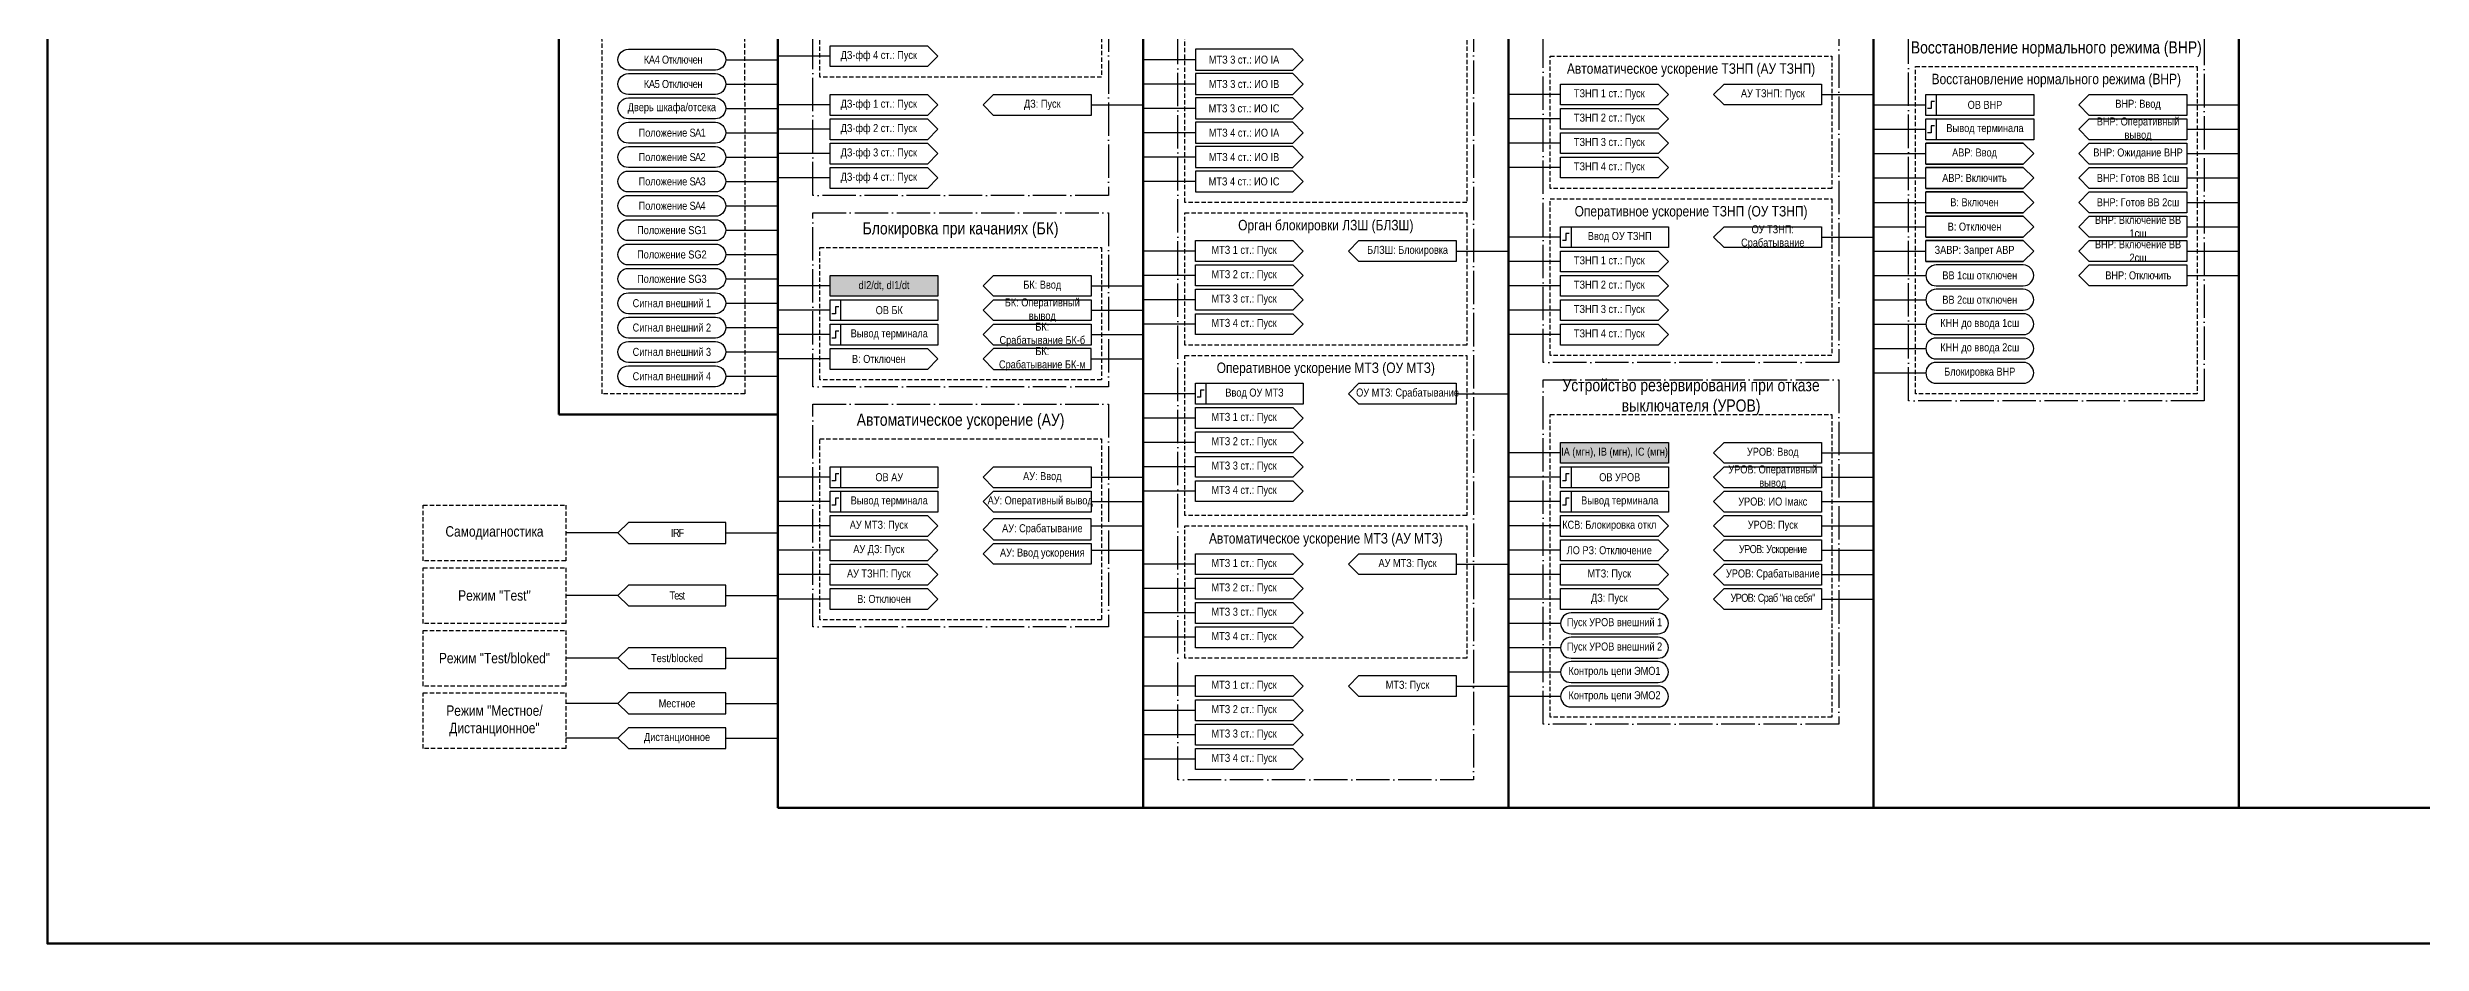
# Model space of a CAD drawing. Header units: millimetres. Extents: x 0 to 1150, y 0 to 1104.
# Drawn here: x 0 to 682, y 0 to 258 of the extents above; entities that cross this region are included whole.
import ezdxf

# ---------------------------------------------------------------- set-up
doc = ezdxf.new("R2010")
doc.units = ezdxf.units.MM
doc.linetypes.add('ACAD_ISO04W100', pattern=[30, 24, -3, 0, -3])
doc.linetypes.add('штриховая2', pattern=[0.375, 0.25, -0.125])
doc.layers.add('TEXT', color=7, linetype='Continuous', lineweight=25)
doc.styles.add('2.3_GOST_RD', font='ARIALN.TTF', dxfattribs={"height": 2.3})
doc.styles.add('2.5_Gost_RD', font='ARIALN.TTF', dxfattribs={"height": 2.5})
doc.styles.add('3.5_Gost_RD', font='ARIALN.TTF', dxfattribs={"height": 3.5})

msp = doc.modelspace()

# ---------------------------------------------------------------- hatches: boundary and pattern name
at = {"ltscale": 100, "true_color": 0xf7941d}
h = msp.add_hatch(color=30, dxfattribs=at)
h.dxf.hatch_style = 1
h.paths.add_polyline_path([(225, 192), (256, 192), (256, 186), (225, 186)])
h = msp.add_hatch(color=30, dxfattribs=at)
h.dxf.hatch_style = 1
h.paths.add_polyline_path([(435, 144), (466, 144), (466, 138), (435, 138)])

# ---------------------------------------------------------------- linework, layer by layer
at = {"lineweight": 100, "ltscale": 100}
for p, q in [((210, 1009), (210, 39)), ((315, 1009), (315, 39)), ((420, 1009), (420, 39)), ((525, 1009), (525, 39)), ((630, 1009), (630, 39)), ((147, 731), (147, 152)), ((147, 152), (210, 152)), ((210, 39), (945, 39))]:
    msp.add_line(p, q, dxfattribs=at)
at = {"ltscale": 100}
for p, q in [((195, 254), (210, 254)), ((225, 255), (210, 255)), ((330, 254), (315, 254)), ((195, 247), (210, 247)), ((330, 247), (315, 247)), ((195, 240), (210, 240)), ((225, 241), (210, 241)), ((300, 241), (315, 241)), ((330, 240), (315, 240)), ((435, 244), (420, 244)), ((510, 244), (525, 244)), ((525, 241), (540, 241)), ((615, 241), (630, 241)), ((195, 233), (210, 233)), ((225, 234), (210, 234)), ((330, 233), (315, 233)), ((435, 237), (420, 237)), ((525, 234), (540, 234)), ((615, 234), (630, 234)), ((195, 226), (210, 226)), ((225, 227), (210, 227)), ((330, 226), (315, 226)), ((435, 230), (420, 230)), ((525, 227), (540, 227)), ((615, 227), (630, 227)), ((195, 219), (210, 219)), ((225, 220), (210, 220)), ((330, 219), (315, 219)), ((435, 223), (420, 223)), ((525, 220), (540, 220)), ((615, 220), (630, 220)), ((195, 212), (210, 212)), ((525, 213), (540, 213)), ((615, 213), (630, 213)), ((195, 205), (210, 205)), ((525, 206), (540, 206)), ((615, 206), (630, 206)), ((195, 198), (210, 198)), ((330, 199), (315, 199)), ((405, 199), (420, 199)), ((435, 203), (420, 203)), ((510, 203), (525, 203)), ((525, 199), (540, 199)), ((615, 199), (630, 199)), ((330, 192), (315, 192)), ((435, 196), (420, 196)), ((525, 192), (540, 192)), ((615, 192), (630, 192)), ((195, 191), (210, 191)), ((225, 189), (210, 189)), ((300, 189), (315, 189)), ((330, 185), (315, 185)), ((435, 189), (420, 189)), ((525, 185), (540, 185)), ((195, 184), (210, 184)), ((225, 182), (210, 182)), ((300, 182), (315, 182)), ((330, 178), (315, 178)), ((435, 182), (420, 182)), ((525, 178), (540, 178)), ((195, 177), (210, 177)), ((225, 175), (210, 175)), ((300, 175), (315, 175)), ((435, 175), (420, 175)), ((525, 171), (540, 171)), ((195, 170), (210, 170)), ((225, 168), (210, 168)), ((300, 168), (315, 168)), ((525, 164), (540, 164)), ((195, 163), (210, 163)), ((330, 158), (315, 158)), ((405, 158), (420, 158)), ((330, 151), (315, 151)), ((330, 144), (315, 144)), ((330, 137), (315, 137)), ((435, 141), (420, 141)), ((510, 141), (525, 141)), ((225, 134), (210, 134)), ((300, 134), (315, 134)), ((330, 130), (315, 130)), ((435, 134), (420, 134)), ((510, 134), (525, 134)), ((225, 127), (210, 127)), ((300, 127), (315, 127)), ((435, 127), (420, 127)), ((510, 127), (525, 127)), ((195, 118), (210, 118)), ((225, 120), (210, 120)), ((300, 120), (315, 120)), ((435, 120), (420, 120)), ((510, 120), (525, 120)), ((225, 113), (210, 113)), ((300, 113), (315, 113)), ((435, 113), (420, 113)), ((510, 113), (525, 113)), ((225, 106), (210, 106)), ((330, 109), (315, 109)), ((405, 109), (420, 109)), ((435, 106), (420, 106)), ((510, 106), (525, 106)), ((195, 100), (210, 100)), ((225, 99), (210, 99)), ((330, 102), (315, 102)), ((435, 99), (420, 99)), ((510, 99), (525, 99)), ((330, 95), (315, 95)), ((435, 92), (420, 92)), ((195, 82), (210, 82)), ((330, 88), (315, 88)), ((435, 85), (420, 85)), ((435, 78), (420, 78)), ((195, 69), (210, 69)), ((330, 74), (315, 74)), ((405, 74), (420, 74)), ((435, 71), (420, 71)), ((330, 67), (315, 67)), ((195, 59), (210, 59)), ((330, 60), (315, 60)), ((330, 53), (315, 53))]:
    msp.add_line(p, q, dxfattribs=at)
at = {"color": 3, "lineweight": 60, "ltscale": 100}
msp.add_lwpolyline([(0, 1061), (1150, 1061), (1150, 0), (0, 0)], close=True, dxfattribs=at)
at = {"color": 251, "linetype": 'ACAD_ISO04W100', "lineweight": 30, "ltscale": 0.4, "true_color": 0x58595b}
for points in [[(220, 1004), (305, 1004), (305, 215), (220, 215)], [(325, 1004), (410, 1004), (410, 47), (325, 47)], [(430, 679), (515, 679), (515, 167), (430, 167)], [(535, 262), (620, 262), (620, 156), (535, 156)], [(220, 210), (305, 210), (305, 160), (220, 160)], [(430, 162), (515, 162), (515, 63), (430, 63)], [(220, 155), (305, 155), (305, 91), (220, 91)]]:
    msp.add_lwpolyline(points, close=True, dxfattribs=at)
at = {"linetype": 'штриховая2', "ltscale": 5}
for points in [[(159, 763), (200, 763), (200.5, 158), (159.5, 158)], [(327, 314), (408, 314), (408, 213), (327, 213)], [(222, 294), (303, 294), (303, 249), (222, 249)], [(432, 255), (513, 255), (513, 217), (432, 217)], [(537, 252), (618, 252), (618, 158), (537, 158)], [(432, 214), (513, 214), (513, 169), (432, 169)], [(327, 210), (408, 210), (408, 172), (327, 172)], [(222, 200), (303, 200), (303, 162), (222, 162)], [(327, 169), (408, 169), (408, 123), (327, 123)], [(432, 152), (513, 152), (513, 65), (432, 65)], [(222, 145), (303, 145), (303, 93), (222, 93)], [(327, 120), (408, 120), (408, 82), (327, 82)]]:
    msp.add_lwpolyline(points, close=True, dxfattribs=at)
at = {"ltscale": 100}
for points in [[(167, 251, -1), (167, 257), (192, 257, -1), (192, 251)], [(167, 244, -1), (167, 250), (192, 250, -1), (192, 244)], [(167, 237, -1), (167, 243), (192, 243, -1), (192, 237)], [(167, 230, -1), (167, 236), (192, 236, -1), (192, 230)], [(167, 223, -1), (167, 229), (192, 229, -1), (192, 223)], [(167, 216, -1), (167, 222), (192, 222, -1), (192, 216)], [(167, 209, -1), (167, 215), (192, 215, -1), (192, 209)], [(167, 202, -1), (167, 208), (192, 208, -1), (192, 202)], [(167, 195, -1), (167, 201), (192, 201, -1), (192, 195)], [(167, 188, -1), (167, 194), (192, 194, -1), (192, 188)], [(543, 189), (568, 189, 1), (568, 195), (543, 195, 1)], [(167, 181, -1), (167, 187), (192, 187, -1), (192, 181)], [(543, 182), (568, 182, 1), (568, 188), (543, 188, 1)], [(167, 174, -1), (167, 180), (192, 180, -1), (192, 174)], [(543, 175), (568, 175, 1), (568, 181), (543, 181, 1)], [(167, 167, -1), (167, 173), (192, 173, -1), (192, 167)], [(543, 168), (568, 168, 1), (568, 174), (543, 174, 1)], [(167, 160, -1), (167, 166), (192, 166, -1), (192, 160)], [(543, 161), (568, 161, 1), (568, 167), (543, 167, 1)], [(438, 89), (463, 89, 1), (463, 95), (438, 95, 1)], [(438, 82), (463, 82, 1), (463, 88), (438, 88, 1)], [(438, 75), (463, 75, 1), (463, 81), (438, 81, 1)], [(438, 68), (463, 68, 1), (463, 74), (438, 74, 1)]]:
    msp.add_lwpolyline(points, format="xyb", close=True, dxfattribs=at)
for points in [[(225, 258), (253, 258), (256, 255), (253, 252), (225, 252), (225, 258)], [(361, 254), (358, 257), (330, 257), (330, 251), (358, 251), (361, 254)], [(361, 247), (358, 250), (330, 250), (330, 244), (358, 244), (361, 247)], [(435, 247), (463, 247), (466, 244), (463, 241), (435, 241), (435, 247)], [(225, 244), (253, 244), (256, 241), (253, 238), (225, 238), (225, 244)], [(361, 240), (358, 243), (330, 243), (330, 237), (358, 237), (361, 240)], [(435, 240), (463, 240), (466, 237), (463, 234), (435, 234), (435, 240)], [(225, 237), (253, 237), (256, 234), (253, 231), (225, 231), (225, 237)], [(361, 233), (358, 236), (330, 236), (330, 230), (358, 230), (361, 233)], [(435, 233), (463, 233), (466, 230), (463, 227), (435, 227), (435, 233)], [(225, 230), (253, 230), (256, 227), (253, 224), (225, 224), (225, 230)], [(361, 226), (358, 229), (330, 229), (330, 223), (358, 223), (361, 226)], [(435, 226), (463, 226), (466, 223), (463, 220), (435, 220), (435, 226)], [(540, 224), (568, 224), (571, 227), (568, 230), (540, 230), (568, 230), (571, 227), (568, 224), (540, 224), (540, 230)], [(225, 223), (253, 223), (256, 220), (253, 217), (225, 217), (225, 223)], [(361, 219), (358, 222), (330, 222), (330, 216), (358, 216), (361, 219)], [(540, 217), (568, 217), (571, 220), (568, 223), (540, 223), (568, 223), (571, 220), (568, 217), (540, 217), (540, 223)], [(540, 210), (568, 210), (571, 213), (568, 216), (540, 216), (568, 216), (571, 213), (568, 210), (540, 210), (540, 216)], [(540, 203), (568, 203), (571, 206), (568, 209), (540, 209), (568, 209), (571, 206), (568, 203), (540, 203), (540, 209)], [(330, 202), (358, 202), (361, 199), (358, 196), (330, 196), (330, 202)], [(435, 199), (463, 199), (466, 196), (463, 193), (435, 193), (435, 199)], [(540, 196), (568, 196), (571, 199), (568, 202), (540, 202), (568, 202), (571, 199), (568, 196), (540, 196), (540, 202)], [(330, 195), (358, 195), (361, 192), (358, 189), (330, 189), (330, 195)], [(435, 192), (463, 192), (466, 189), (463, 186), (435, 186), (435, 192)], [(269, 182), (272, 185), (300, 185), (300, 179), (272, 179), (269, 182)], [(330, 188), (358, 188), (361, 185), (358, 182), (330, 182), (330, 188)], [(435, 185), (463, 185), (466, 182), (463, 179), (435, 179), (435, 185)], [(330, 181), (358, 181), (361, 178), (358, 175), (330, 175), (330, 181)], [(435, 178), (463, 178), (466, 175), (463, 172), (435, 172), (435, 178)], [(330, 154), (358, 154), (361, 151), (358, 148), (330, 148), (330, 154)], [(330, 147), (358, 147), (361, 144), (358, 141), (330, 141), (330, 147)], [(330, 140), (358, 140), (361, 137), (358, 134), (330, 134), (330, 140)], [(330, 133), (358, 133), (361, 130), (358, 127), (330, 127), (330, 133)], [(435, 123), (463, 123), (466, 120), (463, 117), (435, 117), (435, 123)], [(164, 118), (149, 118)], [(195, 121), (167, 121), (164, 118), (167, 115), (195, 115), (195, 121)], [(330, 112), (358, 112), (361, 109), (358, 106), (330, 106), (330, 112)], [(435, 116), (463, 116), (466, 113), (463, 110), (435, 110), (435, 116)], [(195, 103), (167, 103), (164, 100), (167, 97), (195, 97), (195, 103)], [(330, 105), (358, 105), (361, 102), (358, 99), (330, 99), (330, 105)], [(435, 109), (463, 109), (466, 106), (463, 103), (435, 103), (435, 109)], [(164, 100), (149, 100)], [(330, 98), (358, 98), (361, 95), (358, 92), (330, 92), (330, 98)], [(435, 102), (463, 102), (466, 99), (463, 96), (435, 96), (435, 102)], [(330, 91), (358, 91), (361, 88), (358, 85), (330, 85), (330, 91)], [(164, 82), (149, 82)], [(195, 85), (167, 85), (164, 82), (167, 79), (195, 79), (195, 85)], [(330, 77), (358, 77), (361, 74), (358, 71), (330, 71), (330, 77)], [(164, 69), (149, 69)], [(195, 72), (167, 72), (164, 69), (167, 66), (195, 66), (195, 72)], [(330, 70), (358, 70), (361, 67), (358, 64), (330, 64), (330, 70)], [(195, 62), (167, 62), (164, 59), (167, 56), (195, 56), (195, 62)], [(330, 63), (358, 63), (361, 60), (358, 57), (330, 57), (330, 63)], [(164, 59), (149, 59)], [(330, 56), (358, 56), (361, 53), (358, 50), (330, 50), (330, 56)]]:
    msp.add_lwpolyline(points, dxfattribs=at)
for points in [[(510, 241), (482, 241), (479, 244), (482, 247), (510, 247)], [(300, 238), (272, 238), (269, 241), (272, 244), (300, 244)], [(540, 244), (543, 244), (543, 238), (540, 238)], [(540, 244), (571, 244), (571, 238), (540, 238)], [(615, 244), (615, 238), (587, 238), (584, 241), (587, 244)], [(540, 237), (543, 237), (543, 231), (540, 231)], [(540, 237), (571, 237), (571, 231), (540, 231)], [(615, 237), (615, 231), (587, 231), (584, 234), (587, 237)], [(615, 230), (615, 224), (587, 224), (584, 227), (587, 230)], [(587, 223), (615, 223), (615, 217), (587, 217), (584, 220)], [(587, 216), (615, 216), (615, 210), (587, 210), (584, 213)], [(435, 206), (438, 206), (438, 200), (435, 200)], [(435, 206), (466, 206), (466, 200), (435, 200)], [(510, 200), (482, 200), (479, 203), (482, 206), (510, 206)], [(587, 209), (615, 209), (615, 203), (587, 203), (584, 206)], [(405, 196), (377, 196), (374, 199), (377, 202), (405, 202)], [(587, 202), (615, 202), (615, 196), (587, 196), (584, 199)], [(225, 192), (256, 192), (256, 186), (225, 186)], [(300, 186), (272, 186), (269, 189), (272, 192), (300, 192)], [(587, 195), (615, 195), (615, 189), (587, 189), (584, 192)], [(225, 185), (228, 185), (228, 179), (225, 179)], [(225, 185), (256, 185), (256, 179), (225, 179)], [(225, 178), (256, 178), (256, 172), (225, 172)], [(225, 178), (228, 178), (228, 172), (225, 172)], [(272, 178), (300, 178), (300, 172), (272, 172), (269, 175)], [(272, 165), (300, 165), (300, 171), (272, 171), (269, 168)], [(330, 161), (333, 161), (333, 155), (330, 155)], [(330, 161), (361, 161), (361, 155), (330, 155)], [(405, 155), (377, 155), (374, 158), (377, 161), (405, 161)], [(435, 144), (466, 144), (466, 138), (435, 138)], [(482, 144), (510, 144), (510, 138), (482, 138), (479, 141)], [(225, 137), (228, 137), (228, 131), (225, 131)], [(225, 137), (256, 137), (256, 131), (225, 131)], [(269, 134), (272, 137), (300, 137), (300, 131), (272, 131)], [(435, 137), (438, 137), (438, 131), (435, 131)], [(435, 137), (466, 137), (466, 131), (435, 131)], [(482, 137), (510, 137), (510, 131), (482, 131), (479, 134)], [(225, 130), (256, 130), (256, 124), (225, 124)], [(225, 130), (228, 130), (228, 124), (225, 124)], [(272, 124), (269, 127), (272, 130), (300, 130), (300, 124)], [(435, 130), (466, 130), (466, 124), (435, 124)], [(435, 130), (438, 130), (438, 124), (435, 124)], [(482, 130), (510, 130), (510, 124), (482, 124), (479, 127)], [(253, 117), (225, 117), (225, 123), (253, 123), (256, 120)], [(482, 123), (510, 123), (510, 117), (482, 117), (479, 120)], [(272, 116), (300, 116), (300, 122), (272, 122), (269, 119)], [(253, 110), (225, 110), (225, 116), (253, 116), (256, 113)], [(269, 112), (272, 115), (300, 115), (300, 109), (272, 109)], [(405, 106), (377, 106), (374, 109), (377, 112), (405, 112)], [(482, 116), (510, 116), (510, 110), (482, 110), (479, 113)], [(256, 106), (253, 103), (225, 103), (225, 109), (253, 109)], [(482, 109), (510, 109), (510, 103), (482, 103), (479, 106)], [(256, 99), (253, 96), (225, 96), (225, 102), (253, 102)], [(482, 102), (510, 102), (510, 96), (482, 96), (479, 99)], [(405, 71), (377, 71), (374, 74), (377, 77), (405, 77)]]:
    msp.add_lwpolyline(points, close=True, dxfattribs=at)
at = {"lineweight": 30, "ltscale": 100}
for points in [[(542.5, 242), (541.5, 242), (541.5, 240), (540.5, 240)], [(542.5, 235), (541.5, 235), (541.5, 233), (540.5, 233)], [(437.5, 204), (436.5, 204), (436.5, 202), (435.5, 202)], [(227.5, 183), (226.5, 183), (226.5, 181), (225.5, 181)], [(227.5, 176), (226.5, 176), (226.5, 174), (225.5, 174)], [(332.5, 159), (331.5, 159), (331.5, 157), (330.5, 157)], [(227.5, 135), (226.5, 135), (226.5, 133), (225.5, 133)], [(437.5, 135), (436.5, 135), (436.5, 133), (435.5, 133)], [(227.5, 128), (226.5, 128), (226.5, 126), (225.5, 126)], [(437.5, 128), (436.5, 128), (436.5, 126), (435.5, 126)]]:
    msp.add_lwpolyline(points, dxfattribs=at)
at = {"color": 7, "linetype": 'штриховая2', "ltscale": 5}
for points in [[(108, 126), (149, 126), (149, 110), (108, 110)], [(108, 108), (149, 108), (149, 92), (108, 92)], [(108, 90), (149, 90), (149, 74), (108, 74)], [(108, 72), (149, 72), (149, 56), (108, 56)]]:
    msp.add_lwpolyline(points, close=True, dxfattribs=at)
at = {"layer": 'TEXT', "ltscale": 100}
msp.add_lwpolyline([(225, 170.98), (253, 170.98), (256, 167.98), (253, 164.98), (225, 164.98), (225, 170.98)], dxfattribs=at)

# ---------------------------------------------------------------- texts
at = {"color": 30, "ltscale": 100, "attachment_point": 5, "style": '3.5_Gost_RD'}
for s, insert, char_height, width in [('{\\C30;\\c1938679;Восстановление нормального режима (ВНР)}', (577.5, 257), 3.5, 85), ('{\\C30;\\c1938679;Автоматическое ускорение ТЗНП (АУ ТЗНП)}', (472.5, 251), 3, 81), ('\\pt147;Восстановление нормального режима (ВНР)', (577.5, 248), 3, 81), ('{\\C30;\\c1938679;Оперативное ускорение ТЗНП (ОУ ТЗНП)}', (472.5, 210), 3, 81), ('\\pt108.5;Блокировка при качаниях (БК)', (262.5, 205), 3.5, 85), ('{\\C30;\\c1938679;Орган блокировки ЛЗШ (БЛЗШ)}', (367.5, 206), 3, 81), ('{\\C30;\\c1938679;Оперативное ускорение МТЗ (ОУ МТЗ)}', (367.5, 165), 3, 81), ('Устройство резервирования при отказе выключателя (УРОВ)', (472.5, 157), 3.5, 85), ('\\pt108.5;Автоматическое ускорение (АУ)', (262.5, 150), 3.5, 85), ('\\pt12;{\\C30;\\c1938679;Автоматическое ускорение МТЗ (АУ МТЗ)}', (367.5, 116), 3, 81)]:
    msp.add_mtext(s, dxfattribs=dict(at, insert=insert, char_height=char_height, width=width))
at = {"ltscale": 100, "char_height": 2.3, "attachment_point": 5, "style": '2.5_Gost_RD'}
for s, insert, width in [('{\\T0.95; КА4 Отключен}', (179.5, 254), 31), ('{\\T0.95; КА5 Отключен}', (179.5, 247), 31), ('Дверь шкафа/отсека', (179.5, 240), 31), ('АУ ТЗНП: Пуск', (496, 244), 28), ('Положение{\\T0.9; SA1}', (179.5, 233), 31), ('Положение{\\T0.9; SA2}', (179.5, 226), 31), ('Положение{\\T0.9; SA3}', (179.5, 219), 31), ('Положение{\\T0.9; SA4}', (179.5, 212), 31), ('ОУ ТЗНП: Срабатывание', (496, 203), 28), ('БЛЗШ: Блокировка', (391, 199), 28), ('БК: Ввод', (286, 189), 28), ('БК: \\PСрабатывание БК-б', (286, 175), 28), ('БК: \\PСрабатывание БК-м', (286, 168), 28), ('ОУ МТЗ: Срабатывание', (391, 158), 28), ('УРОВ: Оперативный вывод', (496, 134), 28), ('УРОВ: Ввод', (496, 141), 28), ('УРОВ: Пуск', (496, 120), 28), ('АУ МТЗ: Пуск', (391, 109), 28), ('{\\T0.9;УРОВ: Ускорение}', (496, 113), 28), ('{\\C256;УРОВ: Срабатывание}', (496, 106), 28), ('{\\T0.9;УРОВ: Сраб "на себя"}', (496, 99), 28), ('МТЗ: Пуск', (391, 74), 28)]:
    msp.add_mtext(s, dxfattribs=dict(at, insert=insert, width=width))
at = {"layer": 'TEXT', "ltscale": 100, "attachment_point": 5, "style": '2.5_Gost_RD'}
for s, insert, char_height, width in [('ДЗ-фф 4 ст.: Пуск', (239, 255), 2.3, 28), ('МТЗ 3 ст.: ИО IА', (344, 254), 2.3, 28), ('МТЗ 3 ст.: ИО IB', (344, 247), 2.3, 28), ('ДЗ-фф 1 ст.: Пуск', (239, 241), 2.3, 28), ('ДЗ: Пуск', (286, 241), 2.3, 28), ('МТЗ 3 ст.: ИО IC', (344, 240), 2.3, 28), ('ВНР: Ввод', (601, 241), 2.3, 28), ('ДЗ-фф 2 ст.: Пуск', (239, 234), 2.3, 28), ('МТЗ 4 ст.: ИО IА', (344, 233), 2.3, 28), ('ВНР: Оперативный вывод', (601, 234), 2.3, 28), ('ДЗ-фф 3 ст.: Пуск', (239, 227), 2.3, 28), ('МТЗ 4 ст.: ИО IB', (344, 226), 2.3, 28), ('ТЗНП 3 ст.: Пуск', (449, 230), 2.3, 28), ('ВНР: Ожидание ВНР', (601, 227), 2.3, 28), ('ДЗ-фф 4 ст.: Пуск', (239, 220), 2.3, 28), ('МТЗ 4 ст.: ИО IC', (344, 219), 2.3, 28), ('ТЗНП 4 ст.: Пуск', (449, 223), 2.3, 28), ('ВНР: Готов ВВ 1сш', (601, 220), 2.3, 28), ('ВНР: Готов ВВ 2сш', (601, 213), 2.3, 28), ('Положение SG1', (179.5, 205), 2.3, 31), ('ВНР: Включение ВВ 1сш', (601, 206), 2.3, 28), ('Положение SG2', (179.5, 198), 2.3, 31), ('МТЗ 1 ст.: Пуск', (344, 199), 2.3, 28), ('ЗАВР: Запрет АВР', (554, 199), 2.3, 28), ('ВНР: Включение ВВ 2сш', (601, 199), 2.3, 28), ('Положение SG3', (179.5, 191), 2.3, 31), ('МТЗ 2 ст.: Пуск', (344, 192), 2.3, 28), ('ВВ 1сш отключен', (555.5, 192), 2.3, 31), ('ВНР:{\\T0.9; Отключить}', (601, 192), 2.3, 28), ('Сигнал внешний 1', (179.5, 184), 2.3, 31), ('БК: Оперативный вывод', (286, 182), 2.3, 28), ('МТЗ 3 ст.: Пуск', (344, 185), 2.3, 28), ('ВВ 2сш отключен', (555.5, 185), 2.3, 31), ('Сигнал внешний 2', (179.5, 177), 2.3, 31), ('ОВ БК', (242, 182), 2.3, 28), ('МТЗ 4 ст.: Пуск', (344, 178), 2.3, 28), ('ТЗНП 3 ст.: Пуск', (449, 182), 2.3, 28), ('КНН до ввода 1сш', (555.5, 178), 2.3, 31), ('Сигнал внешний 3', (179.5, 170), 2.3, 31), ('Вывод терминала', (242, 175), 2.3, 28), ('ТЗНП 4 ст.: Пуск', (449, 175), 2.3, 28), ('КНН до ввода 2сш', (555.5, 171), 2.3, 31), ('Сигнал внешний 4', (179.5, 163), 2.3, 31), ('В: Отключен', (239, 167.98), 2.3, 28), ('Блокировка ВНР', (555.5, 164), 2.3, 31), ('Ввод ОУ МТЗ', (347, 158), 2.3, 28), ('МТЗ 1 ст.: Пуск', (344, 151), 2.3, 28), ('МТЗ 2 ст.: Пуск', (344, 144), 2.3, 28), ('МТЗ 3 ст.: Пуск', (344, 137), 2.3, 28), ('АУ: Ввод', (286, 134), 2.3, 28), ('МТЗ 4 ст.: Пуск', (344, 130), 2.3, 28), ('ОВ УРОВ', (452, 134), 2.3, 28), ('АУ: Оперативный вывод', (285.39, 127), 2.3, 29.22), ('Вывод терминала', (452, 127), 2.3, 28), ('{\\C256;УРОВ: ИО Iмакс}', (496, 127), 2.3, 28), ('Самодиагностика', (128.5, 118), 3, 41), ('АУ МТЗ: Пуск', (239, 120), 2.3, 28), ('АУ: Срабатывание', (286, 119), 2.3, 28), ('КСВ: Блокировка откл', (449, 120), 2.3, 28), ('АУ ДЗ: Пуск', (239, 113), 2.3, 28), ('АУ: Ввод ускорения', (286, 112), 2.3, 28), ('МТЗ 1 ст.: Пуск', (344, 109), 2.3, 28), ('ЛО РЗ: Отключение', (449, 113), 2.3, 28), ('АУ ТЗНП: Пуск', (239, 106), 2.3, 28), ('МТЗ 2 ст.: Пуск', (344, 102), 2.3, 28), ('МТЗ: Пуск', (449, 106), 2.3, 28), ('Режим "Test" ', (128.5, 100), 3, 41), ('В: Отключен', (240.5, 99), 2.3, 31), ('МТЗ 3 ст.: Пуск', (344, 95), 2.3, 28), ('ДЗ: Пуск', (449, 99), 2.3, 28), ('МТЗ 4 ст.: Пуск', (344, 88), 2.3, 28), ('Пуск УРОВ внешний 1', (450.5, 92), 2.3, 31), ('Режим "Test/bloked"', (128.5, 82), 3, 41), ('Пуск УРОВ внешний 2', (450.5, 85), 2.3, 31), ('МТЗ 1 ст.: Пуск', (344, 74), 2.3, 28), ('Контроль цепи ЭМО1', (450.5, 78), 2.3, 31), ('Режим "Местное/ Дистанционное"', (128.5, 64), 3, 41), ('\\pt25.3;МТЗ 2 ст.: Пуск', (344, 67), 2.3, 28), ('Контроль цепи ЭМО2', (450.5, 71), 2.3, 31), ('МТЗ 3 ст.: Пуск', (344, 60), 2.3, 28), ('МТЗ 4 ст.: Пуск', (344, 53), 2.3, 28)]:
    msp.add_mtext(s, dxfattribs=dict(at, insert=insert, char_height=char_height, width=width))
at = {"layer": 'TEXT', "color": 0, "ltscale": 100, "char_height": 2.3, "attachment_point": 5}
for s, insert, width, style in [('{\\C256;ТЗНП 1 ст.: Пуск}', (449, 244), 28, '2.5_Gost_RD'), ('{\\C256;ОВ ВНР}', (557, 241), 28, '2.5_Gost_RD'), ('{\\C256;ТЗНП 2 ст.: Пуск}', (449, 237), 28, '2.5_Gost_RD'), ('{\\C256;Вывод терминала}', (557, 234), 28, '2.5_Gost_RD'), ('{\\C256;АВР: Ввод}', (554, 227), 28, '2.5_Gost_RD'), ('{\\C256;АВР: Включить}', (554, 220), 28, '2.5_Gost_RD'), ('{\\C256;В: Включен}', (554, 213), 28, '2.5_Gost_RD'), ('{\\C256;В: Отключен}', (554, 206), 28, '2.5_Gost_RD'), ('{\\C256;Ввод ОУ ТЗНП}', (452, 203), 28, '2.5_Gost_RD'), ('{\\C256;ТЗНП 1 ст.: Пуск}', (449, 196), 28, '2.5_Gost_RD'), ('{\\C7;dI2/dt, dI1/dt}', (240.5, 189), 31, '2.5_Gost_RD'), ('{\\C256;ТЗНП 2 ст.: Пуск}', (449, 189), 28, '2.5_Gost_RD'), ('{\\C256;IA (мгн), IB (мгн), IC (мгн)}', (450.5, 141), 31, '2.5_Gost_RD'), ('{\\C256;ОВ АУ}', (242, 134), 28, '2.5_Gost_RD'), ('{\\C256;Вывод терминала}', (242, 127), 28, '2.5_Gost_RD'), ('{\\T0.85;\\C256;IRF}', (181, 118), 28, '2.3_GOST_RD'), ('{\\T0.85;\\C256;Test}', (181, 100), 28, '2.3_GOST_RD'), ('{\\C256;Test/blocked}', (181, 82), 28, '2.3_GOST_RD'), ('{\\C256;Местное}', (181, 69), 28, '2.3_GOST_RD'), ('{\\C256;Дистанционное}', (181, 59), 28, '2.3_GOST_RD')]:
    msp.add_mtext(s, dxfattribs=dict(at, insert=insert, width=width, style=style))

doc.saveas('drawing.dxf')
